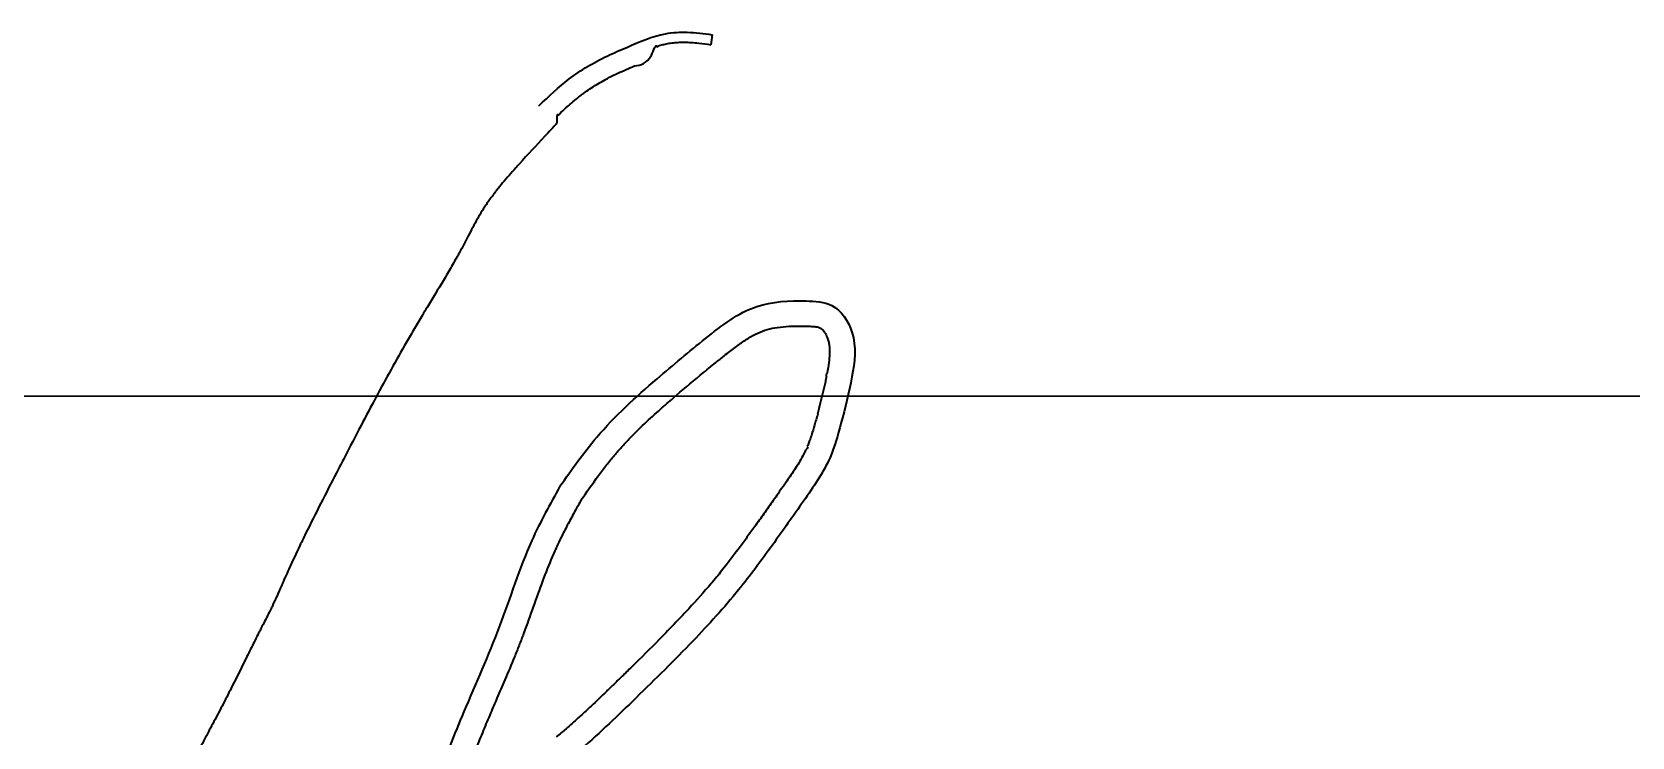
# Model space of a CAD drawing. Header units: millimetres. Extents: x 120281 to 1416367021, y -641565767 to 918373.
# Drawn here: x 1205743 to 1206364, y 870057 to 870331 of the extents above; entities that cross this region are included whole.
import ezdxf

# ---------------------------------------------------------------- set-up
doc = ezdxf.new("R2010")
doc.units = ezdxf.units.MM
doc.layers.add('0_Ном._пера__1', color=7, linetype='Continuous', lineweight=35)
doc.layers.add('размер', color=90, linetype='Continuous', lineweight=40)

msp = doc.modelspace()

# ---------------------------------------------------------------- linework, layer by layer
at = {"layer": '0_Ном._пера__1', "linetype": 'Continuous'}
msp.add_line((1206007.11884, 870329.67645), (1206006.59863, 870325.80469), dxfattribs=at)
for points, knots in [([(1205974.00102, 870324.74753), (1205978.92788, 870326.92695), (1205983.85474, 870329.10637), (1205989.08181, 870330.05966), (1205991.84784, 870330.56412), (1205994.69794, 870330.72523), (1205997.52318, 870330.63543), (1206000.74326, 870330.53307), (1206003.93105, 870330.10476), (1206007.11884, 870329.67645)], [0, 0, 0, 0, 1, 1, 1, 2, 2, 2, 3, 3, 3, 3]), ([(1205939.92275, 870302.13037), (1205943.72457, 870305.74437), (1205947.52639, 870309.35837), (1205951.68603, 870312.53188), (1205956.22582, 870315.99542), (1205961.19182, 870318.93428), (1205966.35709, 870321.38922), (1205968.87353, 870322.58523), (1205971.43728, 870323.66638), (1205974.00102, 870324.74753)], [0, 0, 0, 0, 1, 1, 1, 2, 2, 2, 3, 3, 3, 3]), ([(1205977.03695, 870317.54839), (1205979.40422, 870317.91542), (1205981.77148, 870318.28246), (1205983.55263, 870321.73845), (1205984.48695, 870323.55133), (1205985.25999, 870326.21418), (1205985.68616, 870325.19689), (1205985.73424, 870325.08211), (1205985.77781, 870324.92048), (1205985.82148, 870324.75885)], [0, 0, 0, 0, 1, 1, 1, 2, 2, 2, 3, 3, 3, 3]), ([(1205985.04427, 870324.99584), (1205985.10111, 870325.01436), (1205985.15792, 870325.03274), (1205985.21472, 870325.051), (1205985.98946, 870325.30004), (1205986.76804, 870325.52439), (1205987.53736, 870325.72174), (1205988.14299, 870325.8771), (1205988.74729, 870326.0153), (1205989.35111, 870326.13452), (1205989.71873, 870326.20711), (1205990.08593, 870326.27254), (1205990.45695, 870326.33157), (1205990.82797, 870326.3906), (1205991.20173, 870326.44312), (1205991.5779, 870326.4893), (1205992.33024, 870326.58166), (1205993.09218, 870326.64867), (1205993.86043, 870326.69194), (1205994.66771, 870326.7374), (1205995.48202, 870326.75663), (1205996.29947, 870326.75174), (1205997.22929, 870326.74616), (1205998.16128, 870326.70874), (1205999.10569, 870326.64544), (1206000.05011, 870326.58214), (1206001.0051, 870326.49343), (1206001.97175, 870326.38788), (1206003.48445, 870326.22271), (1206005.02558, 870326.01605), (1206006.59863, 870325.80469)], [0, 0, 0, 0, 1, 1, 1, 2, 2, 2, 3, 3, 3, 4, 4, 4, 5, 5, 5, 6, 6, 6, 7, 7, 7, 8, 8, 8, 9, 9, 9, 10, 10, 10, 10]), ([(1205947.01922, 870298.09357), (1205947.97006, 870298.99294), (1205948.91113, 870299.87568), (1205949.8478, 870300.73501), (1205951.34329, 870302.10702), (1205952.82743, 870303.4192), (1205954.31919, 870304.64797), (1205954.82363, 870305.06347), (1205955.32891, 870305.46949), (1205955.83578, 870305.86524), (1205956.24977, 870306.18848), (1205956.6641, 870306.50425), (1205957.08406, 870306.81632), (1205957.50402, 870307.12838), (1205957.92862, 870307.43606), (1205958.35755, 870307.73934), (1205959.2154, 870308.34592), (1205960.09074, 870308.93494), (1205960.98182, 870309.50634), (1205962.76399, 870310.64913), (1205964.60914, 870311.72143), (1205966.50215, 870312.72298), (1205967.56135, 870313.28338), (1205968.63537, 870313.82158), (1205969.72186, 870314.33777), (1205971.82651, 870315.3377), (1205974.05427, 870316.28957), (1205976.37548, 870317.26935), (1205976.59517, 870317.36209), (1205976.81919, 870317.45506), (1205977.04051, 870317.54839)], [0, 0, 0, 0, 1, 1, 1, 2, 2, 2, 3, 3, 3, 4, 4, 4, 5, 5, 5, 6, 6, 6, 7, 7, 7, 8, 8, 8, 9, 9, 9, 10, 10, 10, 10]), ([(1205947.04397, 870295.44678), (1205946.95534, 870297.35438), (1205946.86672, 870299.26198), (1205947.56176, 870298.60586), (1205947.61074, 870298.55963), (1205947.66362, 870298.50066), (1205947.71649, 870298.4417)], [0, 0, 0, 0, 1, 1, 1, 2, 2, 2, 2]), ([(1205947.04397, 870295.44678), (1205945.38504, 870293.67923), (1205943.73099, 870291.91687), (1205942.08512, 870290.15551), (1205938.79337, 870286.63279), (1205935.5344, 870283.11404), (1205932.33337, 870279.56615), (1205931.86649, 870279.04868), (1205931.40077, 870278.53047), (1205930.93653, 870278.01178), (1205930.05202, 870277.02351), (1205929.17997, 870276.04118), (1205928.32521, 870275.06226), (1205926.61569, 870273.10444), (1205924.97548, 870271.16013), (1205923.43955, 870269.21262), (1205922.48513, 870268.00245), (1205921.57088, 870266.79115), (1205920.70402, 870265.57509), (1205920.3713, 870265.10836), (1205920.04541, 870264.64091), (1205919.72698, 870264.17256), (1205919.4044, 870263.6981), (1205919.09135, 870263.22453), (1205918.77973, 870262.74168), (1205918.4681, 870262.25883), (1205918.1589, 870261.76826), (1205917.85255, 870261.27024), (1205917.23985, 870260.27421), (1205916.63662, 870259.24844), (1205916.038, 870258.19609), (1205914.80841, 870256.03453), (1205913.59901, 870253.76052), (1205912.36073, 870251.40762), (1205911.82291, 870250.38571), (1205911.27948, 870249.34899), (1205910.72574, 870248.30048), (1205910.18502, 870247.27661), (1205909.6347, 870246.24146), (1205909.06953, 870245.19805), (1205908.81769, 870244.73311), (1205908.56159, 870244.26685), (1205908.30627, 870243.80333), (1205908.05094, 870243.33982), (1205907.79445, 870242.87785), (1205907.53699, 870242.41768), (1205907.02207, 870241.49736), (1205906.50418, 870240.58372), (1205905.98226, 870239.67589), (1205904.93842, 870237.86026), (1205903.88283, 870236.06835), (1205902.82325, 870234.2954), (1205900.70409, 870230.74951), (1205898.56988, 870227.27912), (1205896.48103, 870223.84728), (1205895.87042, 870222.8441), (1205895.26389, 870221.8442), (1205894.66242, 870220.84676), (1205894.13719, 870219.97578), (1205893.61573, 870219.1063), (1205893.09603, 870218.2339), (1205892.57632, 870217.36149), (1205892.05959, 870216.48734), (1205891.5441, 870215.61156), (1205890.51311, 870213.85998), (1205889.48939, 870212.10181), (1205888.474, 870210.33747), (1205886.44322, 870206.80877), (1205884.44212, 870203.25547), (1205882.46428, 870199.68141), (1205878.50858, 870192.53328), (1205874.64602, 870185.30211), (1205870.82498, 870178.01935), (1205868.66072, 870173.89432), (1205866.50977, 870169.75276), (1205864.36257, 870165.60044), (1205863.34274, 870163.62827), (1205862.32371, 870161.65367), (1205861.30455, 870159.67727), (1205859.26622, 870155.72448), (1205857.23587, 870151.78258), (1205855.23305, 870147.84566), (1205853.23023, 870143.90874), (1205851.25446, 870139.9759), (1205849.32399, 870136.03862), (1205848.5768, 870134.5147), (1205847.83777, 870132.99006), (1205847.10516, 870131.46431), (1205845.63994, 870128.41279), (1205844.20446, 870125.35675), (1205842.80966, 870122.29216), (1205842.32271, 870121.22226), (1205841.84517, 870120.15094), (1205841.36814, 870119.0788), (1205841.14395, 870118.57492), (1205840.90385, 870118.07223), (1205840.682, 870117.56779), (1205840.41462, 870116.95986), (1205840.16391, 870116.34408), (1205839.89232, 870115.72159), (1205839.62074, 870115.09911), (1205839.35921, 870114.46874), (1205839.08001, 870113.83209), (1205838.52162, 870112.55878), (1205837.92389, 870111.25975), (1205837.31512, 870109.93905), (1205837.0834, 870109.43634), (1205836.801, 870108.93297), (1205836.56249, 870108.43151)], [0, 0, 0, 0, 1, 1, 1, 2, 2, 2, 3, 3, 3, 4, 4, 4, 5, 5, 5, 6, 6, 6, 7, 7, 7, 8, 8, 8, 9, 9, 9, 10, 10, 10, 11, 11, 11, 12, 12, 12, 13, 13, 13, 14, 14, 14, 15, 15, 15, 16, 16, 16, 17, 17, 17, 18, 18, 18, 19, 19, 19, 20, 20, 20, 21, 21, 21, 22, 22, 22, 23, 23, 23, 24, 24, 24, 25, 25, 25, 26, 26, 26, 27, 27, 27, 28, 28, 28, 29, 29, 29, 30, 30, 30, 31, 31, 31, 32, 32, 32, 33, 33, 33, 34, 34, 34, 35, 35, 35, 36, 36, 36, 36]), ([(1205948.05571, 870154.40053), (1205952.62726, 870160.90907), (1205957.19881, 870167.41761), (1205962.35229, 870173.44984), (1205969.41508, 870181.71695), (1205977.57089, 870189.08945), (1205985.79514, 870196.16328), (1205991.95779, 870201.46388), (1205998.15887, 870206.59678), (1206004.6208, 870211.77876), (1206010.81654, 870216.74729), (1206017.25208, 870221.76093), (1206024.51264, 870224.20017), (1206030.48798, 870226.20764), (1206037.02212, 870226.47144), (1206043.69516, 870226.32956), (1206047.18749, 870226.2553), (1206050.71785, 870226.06993), (1206053.63888, 870224.55507), (1206057.37613, 870222.61691), (1206060.11591, 870218.50244), (1206061.45464, 870214.26305), (1206063.25607, 870208.5584), (1206062.52059, 870202.62755), (1206061.45464, 870196.87307), (1206060.31479, 870190.7197), (1206058.79704, 870184.76798), (1206057.18989, 870178.7733), (1206055.99676, 870174.32292), (1206054.75436, 870169.84886), (1206052.92957, 870165.6421), (1206050.29818, 870159.57584), (1206046.45576, 870154.06541), (1206042.62897, 870148.60702), (1206038.61494, 870142.88155), (1206034.6181, 870137.21334), (1206030.55289, 870131.57194), (1206026.30878, 870125.68228), (1206021.99015, 870119.82185), (1206017.40621, 870114.18197), (1206011.80185, 870107.2866), (1206005.80093, 870100.7209), (1205999.64674, 870094.30771), (1205992.45827, 870086.81671), (1205985.0607, 870079.53379), (1205977.62252, 870072.30407), (1205970.66044, 870065.5371), (1205963.66279, 870058.81674), (1205956.31204, 870052.42981), (1205947.80133, 870045.03501), (1205938.8173, 870038.08718), (1205930.73682, 870030.42617), (1205924.10443, 870024.13807), (1205918.08075, 870017.36952), (1205909.77877, 870012.3264), (1205906.58051, 870010.38358), (1205903.04419, 870008.69681), (1205901.01587, 870006.24215), (1205900.18514, 870005.23681), (1205899.60442, 870004.10307), (1205897.41343, 870003.76583), (1205896.2929, 870003.59336), (1205894.7161, 870003.63029), (1205895.1775, 870003.38364)], [0, 0, 0, 0, 1, 1, 1, 2, 2, 2, 3, 3, 3, 4, 4, 4, 5, 5, 5, 6, 6, 6, 7, 7, 7, 8, 8, 8, 9, 9, 9, 10, 10, 10, 11, 11, 11, 12, 12, 12, 13, 13, 13, 14, 14, 14, 15, 15, 15, 16, 16, 16, 17, 17, 17, 18, 18, 18, 19, 19, 19, 20, 20, 20, 21, 21, 21, 21]), ([(1205956.04765, 870148.78706), (1205958.39822, 870152.13358), (1205960.70302, 870155.41316), (1205963.03581, 870158.56408), (1205964.07719, 870159.97068), (1205965.124, 870161.35171), (1205966.18223, 870162.70225), (1205967.19115, 870163.98986), (1205968.21044, 870165.24974), (1205969.24509, 870166.47805), (1205969.69321, 870167.01004), (1205970.14396, 870167.53567), (1205970.60149, 870168.05978), (1205971.05902, 870168.58389), (1205971.52231, 870169.10543), (1205971.9911, 870169.62456), (1205972.92868, 870170.66282), (1205973.88826, 870171.6914), (1205974.86754, 870172.71144), (1205976.82609, 870174.75151), (1205978.86355, 870176.75738), (1205980.96057, 870178.73852), (1205982.94232, 870180.61077), (1205984.97721, 870182.46092), (1205987.04807, 870184.29773), (1205988.71039, 870185.77216), (1205990.39587, 870187.23802), (1205992.09546, 870188.70028), (1205995.49463, 870191.6248), (1205998.90756, 870194.4991), (1206002.37352, 870197.3612), (1206003.32236, 870198.14472), (1206004.2751, 870198.92735), (1206005.2328, 870199.70992), (1206006.15129, 870200.46044), (1206007.07421, 870201.21092), (1206008.00237, 870201.96201), (1206008.57447, 870202.42497), (1206009.14809, 870202.88824), (1206009.72432, 870203.35185), (1206010.08205, 870203.63967), (1206010.44069, 870203.92804), (1206010.79978, 870204.21594), (1206011.15885, 870204.50382), (1206011.51535, 870204.78963), (1206011.87092, 870205.07304), (1206012.58208, 870205.63987), (1206013.28857, 870206.19656), (1206013.98675, 870206.73951), (1206015.3831, 870207.82539), (1206016.75454, 870208.85543), (1206018.10123, 870209.79996), (1206019.44792, 870210.7445), (1206020.76922, 870211.60318), (1206022.05977, 870212.35267), (1206023.35031, 870213.10216), (1206024.60911, 870213.7421), (1206025.8337, 870214.26129), (1206027.05829, 870214.78048), (1206028.22019, 870215.16923), (1206029.50475, 870215.49026), (1206030.78931, 870215.81128), (1206032.16878, 870216.05531), (1206033.64211, 870216.22992), (1206035.11543, 870216.40453), (1206036.68149, 870216.50942), (1206038.32796, 870216.55912), (1206039.97444, 870216.60882), (1206041.70165, 870216.6034), (1206043.49255, 870216.56527), (1206044.2932, 870216.54822), (1206045.02792, 870216.5257), (1206045.68511, 870216.48762), (1206046.34234, 870216.44955), (1206046.92567, 870216.39541), (1206047.40836, 870216.32782), (1206047.81231, 870216.27126), (1206048.14038, 870216.20539), (1206048.40431, 870216.13921), (1206048.66824, 870216.07303), (1206048.85648, 870216.00774), (1206048.98435, 870215.95512)], [0, 0, 0, 0, 1, 1, 1, 2, 2, 2, 3, 3, 3, 4, 4, 4, 5, 5, 5, 6, 6, 6, 7, 7, 7, 8, 8, 8, 9, 9, 9, 10, 10, 10, 11, 11, 11, 12, 12, 12, 13, 13, 13, 14, 14, 14, 15, 15, 15, 16, 16, 16, 17, 17, 17, 18, 18, 18, 19, 19, 19, 20, 20, 20, 21, 21, 21, 22, 22, 22, 23, 23, 23, 24, 24, 24, 25, 25, 25, 26, 26, 26, 27, 27, 27, 27]), ([(1206049.68309, 870215.50283), (1206049.84604, 870215.35889), (1206050.03177, 870215.17224), (1206050.22619, 870214.94459), (1206050.4206, 870214.71696), (1206050.61892, 870214.44837), (1206050.81781, 870214.14747), (1206051.0167, 870213.84658), (1206051.20867, 870213.5142), (1206051.38995, 870213.16063), (1206051.55097, 870212.84656), (1206051.70041, 870212.51615), (1206051.83538, 870212.18008), (1206051.93857, 870211.92315), (1206052.03771, 870211.66153), (1206052.12156, 870211.40253), (1206052.20251, 870211.1525), (1206052.26498, 870210.90074), (1206052.33009, 870210.64318), (1206052.39519, 870210.38563), (1206052.431, 870210.12502), (1206052.48161, 870209.85575)], [0, 0, 0, 0, 1, 1, 1, 2, 2, 2, 3, 3, 3, 4, 4, 4, 5, 5, 5, 6, 6, 6, 7, 7, 7, 7]), ([(1206052.51374, 870209.85442), (1206052.61515, 870209.31586), (1206052.68824, 870208.75072), (1206052.73327, 870208.15265), (1206052.77829, 870207.55459), (1206052.78329, 870206.92419), (1206052.77196, 870206.25956), (1206052.76064, 870205.59494), (1206052.72504, 870204.89699), (1206052.65977, 870204.16732), (1206052.55495, 870202.99547), (1206052.38389, 870201.74264), (1206052.16408, 870200.4225)], [0, 0, 0, 0, 1, 1, 1, 2, 2, 2, 3, 3, 3, 4, 4, 4, 4]), ([(1206051.54522, 870197.04097), (1206051.40869, 870196.34957), (1206051.26696, 870195.65843), (1206051.12039, 870194.96706), (1206050.82727, 870193.58431), (1206050.51449, 870192.20072), (1206050.186, 870190.81218), (1206049.52901, 870188.03508), (1206048.80575, 870185.23863), (1206048.04844, 870182.39448)], [0, 0, 0, 0, 1, 1, 1, 2, 2, 2, 3, 3, 3, 3]), ([(1206052.15331, 870200.42195), (1206052.08195, 870199.99287), (1206052.00568, 870199.55664), (1206051.92546, 870199.11364), (1206051.86343, 870198.77113), (1206051.7551, 870198.42279), (1206051.68927, 870198.07689)], [0, 0, 0, 0, 1, 1, 1, 2, 2, 2, 2]), ([(1206048.16038, 870182.39259), (1206048.06507, 870182.03329), (1206047.96919, 870181.67323), (1206047.87281, 870181.31235), (1206047.68001, 870180.59046), (1206047.38291, 870179.87986), (1206047.19046, 870179.17959), (1206046.81756, 870177.8227), (1206046.43426, 870176.50962), (1206046.04346, 870175.24759), (1206045.81571, 870174.51212), (1206045.59004, 870173.7936), (1206045.34993, 870173.09503), (1206045.1491, 870172.51073), (1206044.94263, 870171.94037), (1206044.73073, 870171.3838), (1206044.52409, 870170.84107), (1206044.31556, 870170.31105), (1206044.09658, 870169.79594)], [0, 0, 0, 0, 1, 1, 1, 2, 2, 2, 3, 3, 3, 4, 4, 4, 5, 5, 5, 6, 6, 6, 6]), ([(1206043.45649, 870168.38942), (1206043.2355, 870167.91925), (1206043.00348, 870167.44749), (1206042.76091, 870166.97383), (1206042.27575, 870166.02648), (1206041.74696, 870165.07176), (1206041.18214, 870164.10749), (1206040.14706, 870162.34039), (1206038.985, 870160.54231), (1206037.74009, 870158.70186), (1206037.23387, 870157.95347), (1206036.70297, 870157.19815), (1206036.17249, 870156.43453)], [0, 0, 0, 0, 1, 1, 1, 2, 2, 2, 3, 3, 3, 4, 4, 4, 4]), ([(1206044.35366, 870169.77135), (1206044.2534, 870169.53514), (1206044.15187, 870169.30218), (1206044.04706, 870169.06781), (1206043.94222, 870168.83337), (1206043.47097, 870168.62152), (1206043.36038, 870168.38642)], [0, 0, 0, 0, 1, 1, 1, 2, 2, 2, 2]), ([(1205948.05571, 870154.40053), (1205944.21523, 870147.46713), (1205940.37475, 870140.53372), (1205937.13392, 870133.3351), (1205932.24839, 870122.48322), (1205928.72558, 870111.02862), (1205924.50271, 870099.86903), (1205920.29212, 870088.74187), (1205915.38553, 870077.908), (1205910.77448, 870066.9504), (1205907.02004, 870058.02843), (1205903.46153, 870049.02443), (1205899.79101, 870040.06692), (1205896.71296, 870032.55526), (1205893.55613, 870025.0763), (1205890.45969, 870017.57246), (1205885.35531, 870005.20266), (1205880.41501, 869992.76524), (1205875.63002, 869980.2667), (1205873.4257, 869974.50895), (1205871.25435, 869968.73823), (1205869.23291, 869962.91448), (1205868.67197, 869961.29843), (1205868.1226, 869959.67829), (1205867.55435, 869958.06484), (1205866.44157, 869954.90532), (1205865.25645, 869951.77144), (1205864.00772, 869948.66195), (1205862.1191, 869943.95907), (1205860.08495, 869939.31199), (1205858.27589, 869934.58498), (1205852.93658, 869920.63361), (1205849.55805, 869905.98598), (1205845.00143, 869891.73489), (1205841.64839, 869881.24805), (1205837.6574, 869870.97593), (1205834.38804, 869860.47749), (1205831.86676, 869852.38129), (1205829.77467, 869844.1505), (1205827.68256, 869835.91972)], [0, 0, 0, 0, 1, 1, 1, 2, 2, 2, 3, 3, 3, 4, 4, 4, 5, 5, 5, 6, 6, 6, 7, 7, 7, 8, 8, 8, 9, 9, 9, 10, 10, 10, 11, 11, 11, 12, 12, 12, 13, 13, 13, 13]), ([(1206036.20762, 870156.43319), (1206035.83688, 870155.89929), (1206035.46103, 870155.36138), (1206035.08124, 870154.819), (1206034.7757, 870154.38264), (1206034.41445, 870153.94177), (1206034.10676, 870153.50325), (1206033.79902, 870153.06467), (1206033.44193, 870152.63207), (1206033.13436, 870152.19446)], [0, 0, 0, 0, 1, 1, 1, 2, 2, 2, 3, 3, 3, 3]), ([(1205956.59902, 870149.66831), (1205955.49228, 870147.67024), (1205954.39638, 870145.69162), (1205953.32533, 870143.72637), (1205952.39317, 870142.01596), (1205951.47981, 870140.3157), (1205950.594, 870138.62191), (1205949.76804, 870137.04255), (1205948.96604, 870135.46883), (1205948.19466, 870133.8979), (1205947.45133, 870132.38408), (1205946.73644, 870130.87286), (1205946.05557, 870129.36169), (1205944.69383, 870126.33934), (1205943.42424, 870123.21787), (1205942.19927, 870120.01468), (1205940.97431, 870116.81148), (1205939.7944, 870113.52757), (1205938.60832, 870110.18599), (1205937.42224, 870106.84441), (1205936.22999, 870103.4452), (1205934.97494, 870100.01276), (1205934.63887, 870099.09365), (1205934.2982, 870098.17218), (1205933.95191, 870097.24881), (1205933.66603, 870096.4865), (1205933.37633, 870095.72272), (1205933.08422, 870094.96266), (1205932.79211, 870094.20261), (1205932.49692, 870093.44501), (1205932.20009, 870092.68973), (1205931.60644, 870091.17917), (1205931.00429, 870089.67788), (1205930.39563, 870088.18485), (1205929.1783, 870085.19878), (1205927.93611, 870082.2457), (1205926.68819, 870079.3175), (1205925.66247, 870076.91068), (1205924.63294, 870074.52067), (1205923.61001, 870072.14309), (1205922.78439, 870070.22412), (1205921.9631, 870068.31324), (1205921.15138, 870066.40824), (1205920.66641, 870065.27008), (1205920.18455, 870064.13448), (1205919.70733, 870062.9996), (1205919.23012, 870061.86472), (1205918.7559, 870060.72676), (1205918.28298, 870059.58603), (1205917.33715, 870057.30456), (1205916.3986, 870055.01193), (1205915.4622, 870052.71028), (1205913.58942, 870048.10698), (1205911.72528, 870043.46759), (1205909.82743, 870038.8098), (1205909.12803, 870037.0933), (1205908.42286, 870035.37305), (1205907.71601, 870033.659), (1205907.00915, 870031.94496), (1205906.30047, 870030.23513), (1205905.59119, 870028.52882), (1205904.17264, 870025.11621), (1205902.75235, 870021.71771), (1205901.34373, 870018.32795), (1205900.0847, 870015.29815), (1205898.83687, 870012.27713), (1205897.599, 870009.24907), (1205896.36113, 870006.22101), (1205895.13321, 870003.18877), (1205893.91471, 870000.15248), (1205891.47769, 869994.07989), (1205889.07905, 869987.99105), (1205886.71794, 869981.88669), (1205886.14233, 869980.39854), (1205885.5698, 869978.90947), (1205884.99864, 869977.41949), (1205884.37879, 869975.80247), (1205883.76168, 869974.18701), (1205883.15222, 869972.5757), (1205882.54276, 869970.9644), (1205881.93984, 869969.35618), (1205881.34634, 869967.75016), (1205880.98557, 869966.77392), (1205880.62836, 869965.79838), (1205880.27499, 869964.82358), (1205879.98787, 869964.03154), (1205879.6962, 869963.24022), (1205879.41458, 869962.44892)], [0, 0, 0, 0, 1, 1, 1, 2, 2, 2, 3, 3, 3, 4, 4, 4, 5, 5, 5, 6, 6, 6, 7, 7, 7, 8, 8, 8, 9, 9, 9, 10, 10, 10, 11, 11, 11, 12, 12, 12, 13, 13, 13, 14, 14, 14, 15, 15, 15, 16, 16, 16, 17, 17, 17, 18, 18, 18, 19, 19, 19, 20, 20, 20, 21, 21, 21, 22, 22, 22, 23, 23, 23, 24, 24, 24, 25, 25, 25, 26, 26, 26, 27, 27, 27, 28, 28, 28, 29, 29, 29, 29]), ([(1206033.21951, 870152.19177), (1206032.60495, 870151.31653), (1206031.9909, 870150.44303), (1206031.37704, 870149.57117), (1206030.1493, 870147.82742), (1206028.91545, 870146.08991), (1206027.68676, 870144.35836), (1206026.49324, 870142.67635), (1206025.29924, 870140.99961), (1206024.10025, 870139.32735), (1206023.09148, 870137.92038), (1206022.07796, 870136.51499), (1206021.06526, 870135.11913), (1206020.05257, 870133.72327), (1206019.03823, 870132.33614), (1206018.0199, 870130.96005), (1206015.98324, 870128.2079), (1206013.93149, 870125.50049), (1206011.84314, 870122.85768), (1206011.17402, 870122.01091), (1206010.50297, 870121.17046), (1206009.82597, 870120.33757), (1206008.47198, 870118.6718), (1206007.08846, 870117.0209), (1206005.68079, 870115.38196), (1206002.86545, 870112.10406), (1205999.94863, 870108.87496), (1205996.96067, 870105.67403), (1205995.27018, 870103.86304), (1205993.55638, 870102.06018), (1205991.82615, 870100.26449), (1205990.09593, 870098.46881), (1205988.35201, 870096.68199), (1205986.59438, 870094.90176), (1205983.0791, 870091.34129), (1205979.5123, 870087.80751), (1205975.91574, 870084.28283), (1205974.69362, 870083.08514), (1205973.46538, 870081.88895), (1205972.23683, 870080.69268), (1205971.23313, 870079.71535), (1205970.21009, 870078.73799), (1205969.20587, 870077.76433), (1205968.20172, 870076.79074), (1205967.21779, 870075.81952), (1205966.21459, 870074.85376), (1205964.20817, 870072.92223), (1205962.20149, 870071.00837), (1205960.18729, 870069.11854), (1205958.80541, 870067.82199), (1205957.41461, 870066.53693), (1205956.02317, 870065.26518), (1205954.90947, 870064.24729), (1205953.79879, 870063.23772), (1205952.67628, 870062.23802), (1205951.95326, 870061.59411), (1205951.22056, 870060.95408), (1205950.493, 870060.31848), (1205949.87613, 870059.77957), (1205949.19956, 870059.2433), (1205948.5752, 870058.70699), (1205947.95074, 870058.17059), (1205947.28134, 870057.6421), (1205946.6485, 870057.10582)], [0, 0, 0, 0, 1, 1, 1, 2, 2, 2, 3, 3, 3, 4, 4, 4, 5, 5, 5, 6, 6, 6, 7, 7, 7, 8, 8, 8, 9, 9, 9, 10, 10, 10, 11, 11, 11, 12, 12, 12, 13, 13, 13, 14, 14, 14, 15, 15, 15, 16, 16, 16, 17, 17, 17, 18, 18, 18, 19, 19, 19, 20, 20, 20, 21, 21, 21, 21]), ([(1205834.45562, 870104.02683), (1205833.98184, 870103.08979), (1205833.50952, 870102.16692), (1205833.04266, 870101.2563), (1205832.74464, 870100.67501), (1205832.39248, 870100.10326), (1205832.0997, 870099.53158)], [0, 0, 0, 0, 1, 1, 1, 2, 2, 2, 2]), ([(1205836.63239, 870108.42686), (1205836.39402, 870107.92538), (1205836.15429, 870107.42842), (1205835.91379, 870106.93567), (1205835.43279, 870105.95016), (1205834.91429, 870104.98223), (1205834.43177, 870104.0283)], [0, 0, 0, 0, 1, 1, 1, 2, 2, 2, 2]), ([(1205832.14311, 870099.53062), (1205831.90527, 870099.06586), (1205831.66994, 870098.60472), (1205831.43451, 870098.14163), (1205831.19903, 870097.67846), (1205830.9356, 870097.21299), (1205830.70065, 870096.74837)], [0, 0, 0, 0, 1, 1, 1, 2, 2, 2, 2]), ([(1205830.72925, 870096.74784), (1205830.25969, 870095.81858), (1205829.79143, 870094.88632), (1205829.32388, 870093.95135), (1205828.3888, 870092.08143), (1205827.45896, 870090.2003), (1205826.52475, 870088.31107), (1205824.65633, 870084.53261), (1205822.77934, 870080.72041), (1205820.85447, 870076.89457), (1205820.28437, 870075.76146), (1205819.69685, 870074.62788), (1205819.11706, 870073.49297), (1205818.52083, 870072.32591), (1205817.93478, 870071.15592), (1205817.33087, 870069.99508), (1205816.72694, 870068.8342), (1205816.10589, 870067.67978), (1205815.50022, 870066.53022), (1205814.28891, 870064.23117), (1205813.09104, 870061.95266), (1205811.8933, 870059.68829), (1205811.14436, 870058.2724), (1205810.40018, 870056.86177), (1205809.66474, 870055.4552), (1205809.08591, 870054.34817), (1205808.49996, 870053.24512), (1205807.93022, 870052.13813), (1205806.85958, 870050.05791), (1205805.8141, 870047.96978), (1205804.76941, 870045.8749), (1205802.68004, 870041.68515), (1205800.64237, 870037.46684), (1205798.65294, 870033.22275), (1205794.67406, 870024.73456), (1205790.8905, 870016.14299), (1205787.28482, 870007.46955), (1205786.76117, 870006.20991), (1205786.23103, 870004.94917), (1205785.71477, 870003.68616), (1205785.37327, 870002.85069), (1205785.02864, 870002.01291), (1205784.69025, 870001.17605)], [0, 0, 0, 0, 1, 1, 1, 2, 2, 2, 3, 3, 3, 4, 4, 4, 5, 5, 5, 6, 6, 6, 7, 7, 7, 8, 8, 8, 9, 9, 9, 10, 10, 10, 11, 11, 11, 12, 12, 12, 13, 13, 13, 14, 14, 14, 14])]:
    msp.add_open_spline(points, degree=3, knots=knots, dxfattribs=at)
for points in [[(1206048.7941, 870215.96153), (1206048.8112, 870215.95318), (1206048.82627, 870215.94544), (1206048.83969, 870215.93824)], [(1206048.83786, 870215.95545), (1206048.8784, 870215.93865), (1206048.91272, 870215.92317), (1206048.94165, 870215.90926)], [(1206049.20652, 870215.88582), (1206049.24065, 870215.86823), (1206049.28192, 870215.84511), (1206049.3301, 870215.81501)], [(1206049.25377, 870215.8147), (1206049.35929, 870215.74838), (1206049.49881, 870215.64735), (1206049.66162, 870215.50343)], [(1206051.50481, 870198.08496), (1206051.43837, 870197.73909), (1206051.37057, 870197.39336), (1206051.30146, 870197.04769)]]:
    msp.add_open_spline(points, degree=3, dxfattribs=at)
at = {"layer": 'размер', "color": 0, "lineweight": 30}
msp.add_line((1201029.66009, 870189.35393), (1207534.10289, 870189.35393), dxfattribs=at)

doc.saveas('drawing.dxf')
